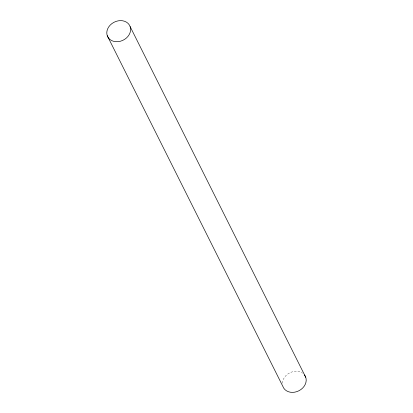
<?xml version="1.0" encoding="UTF-8"?>
<svg xmlns="http://www.w3.org/2000/svg" width="413" height="413" viewBox="0 0 413 413"><rect width="100%" height="100%" fill="white"/><g stroke="black" fill="none" stroke-linecap="round" stroke-linejoin="round"><path stroke-width="0.31" stroke-dasharray="2.06 1.55" d="M282.389 383.197A12.333 10.062 -26.6 0 1 289.807 372.82A12.333 10.062 -26.6 0 1 302.553 373.13"/><path stroke-width="0.62" d="M130.147 26.639A12.333 10.062 -26.6 0 1 115.847 41.698A12.333 10.062 -26.6 0 1 110.116 25.183A12.333 10.062 -26.6 0 1 130.147 26.639L305.739 377.291M107.261 35.709L282.853 386.361A12.333 10.062 -26.6 0 0 299.069 390.688A12.333 10.062 -26.6 0 0 304.495 374.978"/></g></svg>
